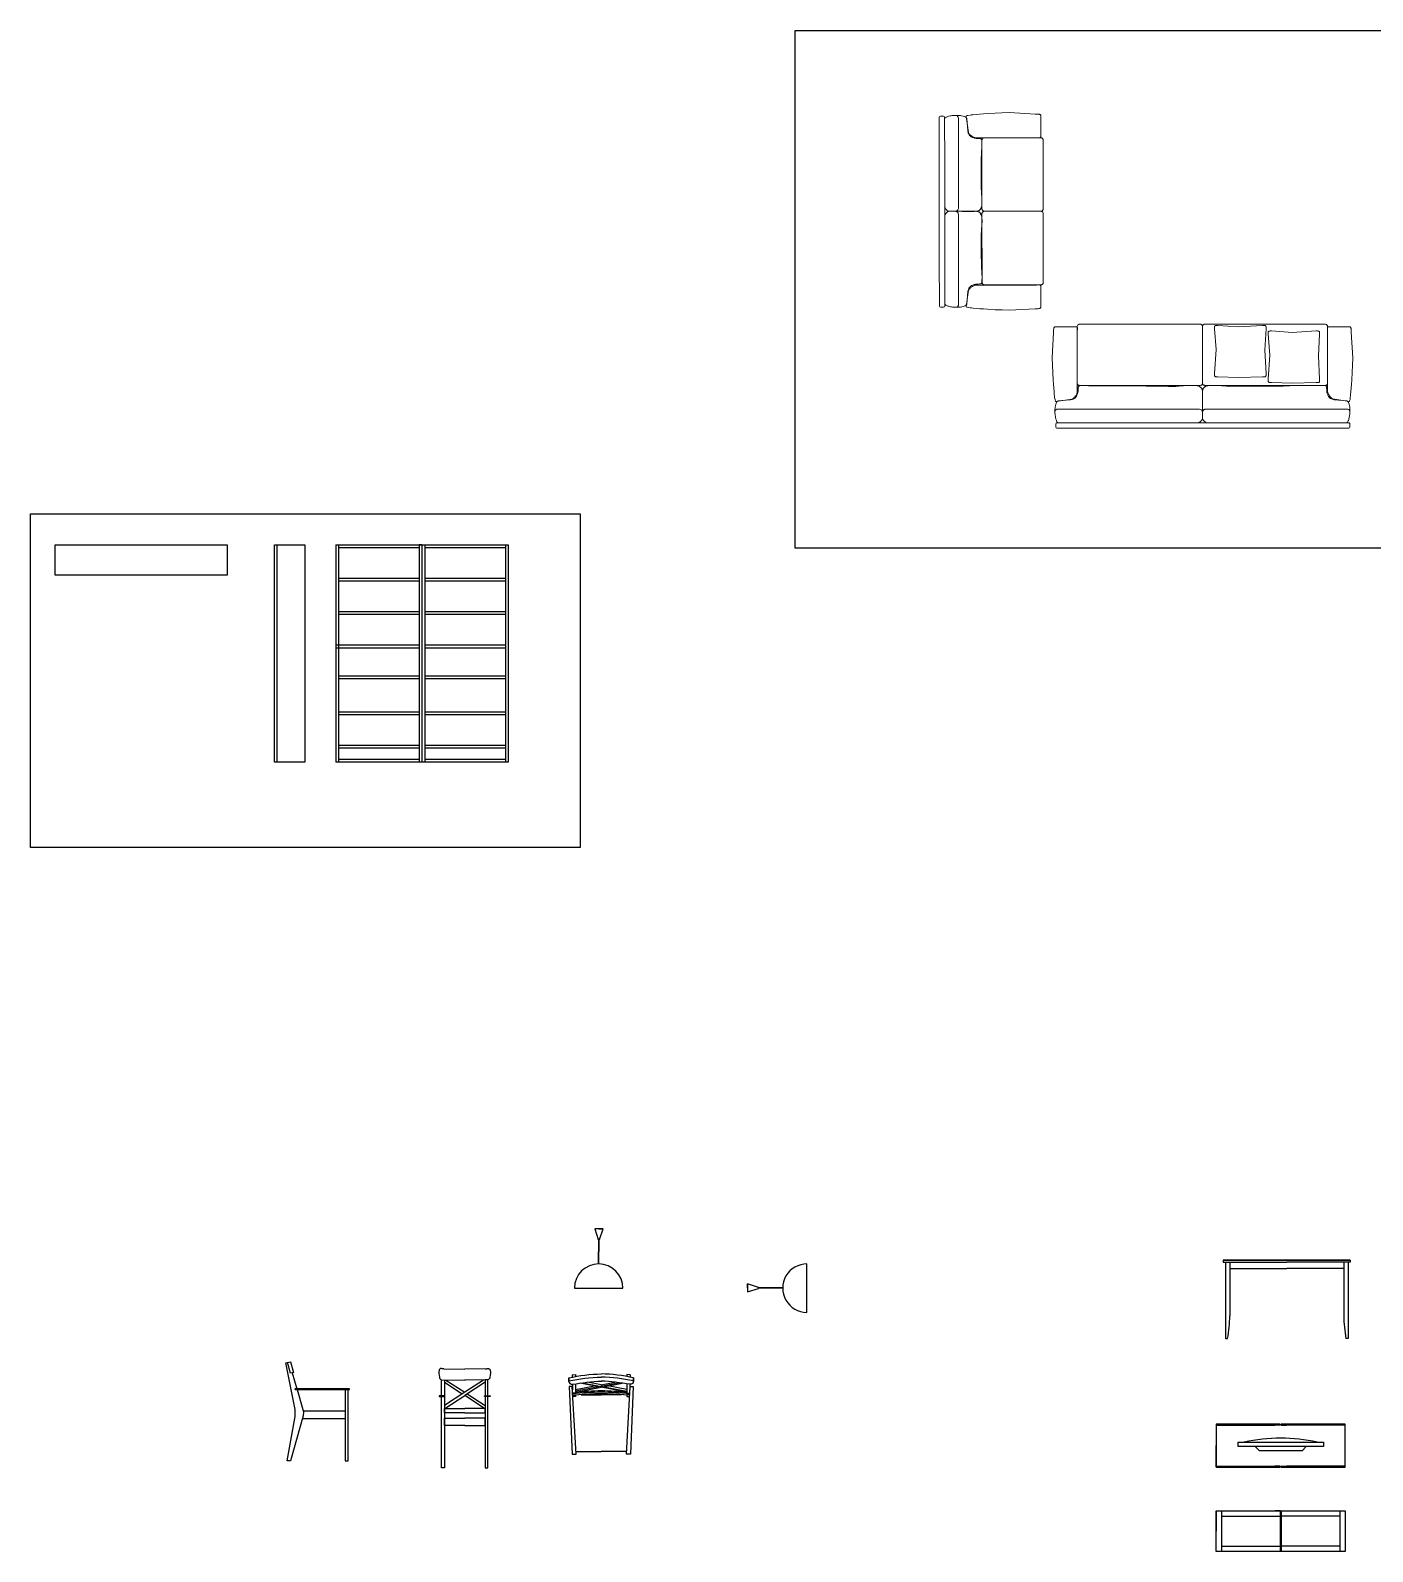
# Model space of a CAD drawing. Header units: millimetres. Extents: x -590 to 14421, y -527 to 4753.
# Drawn here: x 11870 to 13118, y 2084 to 3497 of the extents above; entities that cross this region are included whole.
import ezdxf

# ---------------------------------------------------------------- set-up
doc = ezdxf.new("R2010")
doc.units = ezdxf.units.MM
doc.layers.add('_ARREDI', color=6, linetype='Continuous')
doc.layers.add('Arredo', color=7, linetype='Continuous')

# ---------------------------------------------------------------- blocks, each defined once
blk = doc.blocks.new('ag4k')
at = {"color": 0, "lineweight": 0}
for p, q in [((-200, 183), (-199, 190)), ((-200, 175), (-200, 183)), ((-187, 13), (-200, 175)), ((-199, 190), (-198, 194)), ((-198, 194), (-197, 196)), ((-197, 196), (-196, 197)), ((-196, 197), (-194, 198)), ((-194, 198), (-192, 199)), ((-192, 199), (-188, 200)), ((-188, 200), (-182, 201)), ((-182, 201), (-173, 201)), ((-173, 201), (-13, 190)), ((-13, 190), (174, 201)), ((174, 201), (183, 201)), ((183, 201), (189, 200)), ((189, 200), (194, 199)), ((200, 175), (190, 8)), ((194, 199), (196, 198)), ((196, 198), (197, 197)), ((197, 197), (198, 196)), ((198, 196), (199, 194)), ((199, 194), (200, 190)), ((200, 190), (200, 183)), ((200, 183), (200, 175)), ((-200, -172), (-187, 13)), ((190, 8), (200, -172)), ((-200, -181), (-200, -172)), ((-199, -187), (-200, -181)), ((-198, -191), (-199, -187)), ((-197, -193), (-198, -191)), ((-196, -195), (-197, -193)), ((-194, -196), (-196, -195)), ((-192, -197), (-194, -196)), ((-188, -198), (-192, -197)), ((-182, -198), (-188, -198)), ((-173, -198), (-182, -198)), ((-11, -203), (-173, -198)), ((174, -198), (-11, -203)), ((183, -198), (174, -198)), ((189, -198), (183, -198)), ((194, -197), (189, -198)), ((196, -196), (194, -197)), ((197, -195), (196, -196)), ((198, -193), (197, -195)), ((199, -191), (198, -193)), ((200, -187), (199, -191)), ((200, -172), (200, -181)), ((200, -181), (200, -187))]:
    blk.add_line(p, q, dxfattribs=at)
blk = doc.blocks.new('DIVANO A 3 POSTI')
at = {"color": 0, "lineweight": 0}
for p, q in [((1451.133, -35310.399), (1451.13, -35310.401)), ((1451.136, -35310.397), (1451.133, -35310.399)), ((1451.139, -35310.397), (1451.136, -35310.397)), ((1451.143, -35310.396), (1451.139, -35310.397)), ((1451.151, -35310.395), (1451.143, -35310.396)), ((1451.16, -35310.395), (1451.151, -35310.395)), ((1451.177, -35310.395), (1451.16, -35310.395)), ((1451.414, -35310.38), (1451.177, -35310.395)), ((1451.485, -35310.382), (1451.414, -35310.38)), ((1451.549, -35310.385), (1451.485, -35310.382)), ((1451.621, -35310.39), (1451.549, -35310.385)), ((1451.658, -35310.392), (1451.621, -35310.39)), ((1451.693, -35310.394), (1451.658, -35310.392)), ((1451.726, -35310.397), (1451.693, -35310.394)), ((1451.755, -35310.4), (1451.726, -35310.397)), ((1451.127, -35310.403), (1451.125, -35310.406)), ((1451.125, -35310.406), (1451.125, -35310.41)), ((1451.125, -35310.41), (1451.125, -35310.413)), ((1451.125, -35310.413), (1451.125, -35310.599)), ((1451.13, -35310.401), (1451.127, -35310.403)), ((1451.769, -35310.402), (1451.755, -35310.4)), ((1451.78, -35310.404), (1451.769, -35310.402)), ((1451.801, -35310.406), (1451.78, -35310.404)), ((1451.797, -35310.565), (1451.819, -35310.413)), ((1451.808, -35310.408), (1451.801, -35310.406)), ((1451.804, -35310.553), (1451.81, -35310.472)), ((1451.814, -35310.41), (1451.808, -35310.408)), ((1451.81, -35310.472), (1451.813, -35310.442)), ((1451.813, -35310.437), (1451.815, -35310.433)), ((1451.813, -35310.442), (1451.813, -35310.437)), ((1451.818, -35310.412), (1451.814, -35310.41)), ((1451.815, -35310.433), (1451.816, -35310.431)), ((1451.816, -35310.431), (1451.818, -35310.43)), ((1451.819, -35310.413), (1451.818, -35310.412)), ((1451.818, -35310.412), (1451.818, -35310.412)), ((1451.818, -35310.43), (1451.821, -35310.426)), ((1451.821, -35310.426), (1451.826, -35310.423)), ((1451.826, -35310.423), (1451.831, -35310.42)), ((1451.831, -35310.42), (1451.837, -35310.417)), ((1451.837, -35310.417), (1451.844, -35310.415)), ((1451.844, -35310.415), (1451.86, -35310.412)), ((1451.86, -35310.412), (1451.87, -35310.409)), ((1451.87, -35310.409), (1451.88, -35310.408)), ((1451.88, -35310.408), (1451.889, -35310.407)), ((1451.889, -35310.407), (1451.898, -35310.407)), ((1451.89, -35310.435), (1451.891, -35310.43)), ((1451.89, -35311.325), (1451.89, -35310.435)), ((1451.891, -35310.43), (1451.892, -35310.426)), ((1451.892, -35310.426), (1451.894, -35310.421)), ((1451.894, -35310.421), (1451.896, -35310.416)), ((1451.896, -35310.416), (1451.899, -35310.413)), ((1451.898, -35310.407), (1451.908, -35310.407)), ((1451.899, -35310.413), (1451.903, -35310.41)), ((1451.903, -35310.41), (1451.907, -35310.408)), ((1451.907, -35310.408), (1451.91, -35310.407)), ((1451.908, -35310.407), (1451.918, -35310.407)), ((1451.918, -35310.407), (1451.928, -35310.408)), ((1451.928, -35310.408), (1451.937, -35310.409)), ((1451.937, -35310.409), (1451.947, -35310.41)), ((1451.947, -35310.41), (1451.956, -35310.411)), ((1451.956, -35310.411), (1451.965, -35310.413)), ((1451.965, -35310.413), (1451.982, -35310.416)), ((1451.982, -35310.416), (1451.988, -35310.418)), ((1451.988, -35310.418), (1451.996, -35310.421)), ((1451.996, -35310.421), (1452.001, -35310.424)), ((1452.001, -35310.424), (1452.007, -35310.427)), ((1452.007, -35310.427), (1452.011, -35310.429)), ((1452.011, -35310.429), (1452.014, -35310.433)), ((1452.014, -35310.433), (1452.017, -35310.437)), ((1452.017, -35310.437), (1452.017, -35310.439)), ((1452.017, -35310.439), (1452.018, -35310.441)), ((1452.018, -35311.327), (1452.018, -35310.418)), ((1452.018, -35310.441), (1452.018, -35311.324)), ((1452.029, -35310.407), (1452.058, -35310.407)), ((1452.068, -35310.418), (1452.069, -35311.334)), ((1451.102, -35310.633), (1451.104, -35310.629)), ((1451.102, -35310.637), (1451.102, -35310.633)), ((1451.103, -35311.756), (1451.102, -35310.637)), ((1451.104, -35310.629), (1451.106, -35310.625)), ((1451.106, -35310.625), (1451.108, -35310.622)), ((1451.108, -35310.622), (1451.112, -35310.62)), ((1451.112, -35310.62), (1451.114, -35310.618)), ((1451.114, -35310.618), (1451.118, -35310.616)), ((1451.118, -35310.616), (1451.123, -35310.616)), ((1451.123, -35310.616), (1451.65, -35310.615)), ((1451.125, -35310.599), (1451.125, -35310.604)), ((1451.125, -35310.604), (1451.126, -35310.607)), ((1451.126, -35310.607), (1451.127, -35310.609)), ((1451.127, -35310.609), (1451.128, -35310.611)), ((1451.128, -35310.611), (1451.13, -35310.613)), ((1451.13, -35310.613), (1451.133, -35310.614)), ((1451.133, -35310.614), (1451.135, -35310.615)), ((1451.135, -35310.615), (1451.139, -35310.616)), ((1451.139, -35310.616), (1451.144, -35310.616)), ((1451.144, -35310.616), (1451.152, -35310.615)), ((1451.152, -35310.615), (1451.159, -35310.615)), ((1451.159, -35310.615), (1451.166, -35310.614)), ((1451.166, -35310.614), (1451.728, -35310.614)), ((1451.65, -35310.615), (1451.654, -35310.615)), ((1451.654, -35310.615), (1451.659, -35310.617)), ((1451.659, -35310.617), (1451.662, -35310.619)), ((1451.662, -35310.619), (1451.664, -35310.622)), ((1451.664, -35310.622), (1451.667, -35310.625)), ((1451.667, -35310.625), (1451.669, -35310.628)), ((1451.669, -35310.628), (1451.67, -35310.632)), ((1451.67, -35310.632), (1451.671, -35310.637)), ((1451.671, -35310.637), (1451.671, -35311.756)), ((1451.671, -35310.637), (1451.671, -35310.637)), ((1451.671, -35310.676), (1451.672, -35310.661)), ((1451.671, -35310.684), (1451.671, -35310.676)), ((1451.672, -35310.646), (1451.673, -35310.64)), ((1451.672, -35310.661), (1451.672, -35310.646)), ((1451.673, -35310.64), (1451.674, -35310.635)), ((1451.674, -35310.635), (1451.675, -35310.633)), ((1451.675, -35310.633), (1451.676, -35310.631)), ((1451.676, -35310.631), (1451.677, -35310.629)), ((1451.677, -35310.629), (1451.678, -35310.628)), ((1451.678, -35310.628), (1451.68, -35310.627)), ((1451.68, -35310.627), (1451.682, -35310.626)), ((1451.682, -35310.626), (1451.686, -35310.625)), ((1451.686, -35310.625), (1451.69, -35310.624)), ((1451.69, -35310.624), (1451.696, -35310.624)), ((1451.696, -35310.624), (1451.707, -35310.623)), ((1451.707, -35310.623), (1451.719, -35310.623)), ((1451.719, -35310.623), (1451.726, -35310.623)), ((1451.726, -35310.623), (1451.732, -35310.622)), ((1451.728, -35310.614), (1451.732, -35310.614)), ((1451.732, -35310.614), (1451.737, -35310.613)), ((1451.732, -35310.622), (1451.74, -35310.62)), ((1451.737, -35310.613), (1451.741, -35310.612)), ((1451.74, -35310.62), (1451.746, -35310.618)), ((1451.741, -35310.612), (1451.746, -35310.61)), ((1451.746, -35310.61), (1451.751, -35310.607)), ((1451.746, -35310.618), (1451.759, -35310.613)), ((1451.751, -35310.607), (1451.756, -35310.604)), ((1451.756, -35310.604), (1451.762, -35310.601)), ((1451.759, -35310.613), (1451.769, -35310.608)), ((1451.762, -35310.601), (1451.767, -35310.598)), ((1451.767, -35310.598), (1451.777, -35310.59)), ((1451.769, -35310.608), (1451.774, -35310.605)), ((1451.774, -35310.605), (1451.778, -35310.602)), ((1451.777, -35310.59), (1451.781, -35310.587)), ((1451.778, -35310.602), (1451.785, -35310.596)), ((1451.781, -35310.587), (1451.785, -35310.582)), ((1451.785, -35310.582), (1451.789, -35310.578)), ((1451.785, -35310.596), (1451.788, -35310.592)), ((1451.788, -35310.592), (1451.791, -35310.587)), ((1451.789, -35310.578), (1451.793, -35310.574)), ((1451.791, -35310.587), (1451.793, -35310.584)), ((1451.793, -35310.574), (1451.795, -35310.569)), ((1451.793, -35310.584), (1451.795, -35310.578)), ((1451.795, -35310.569), (1451.797, -35310.565)), ((1451.795, -35310.578), (1451.798, -35310.573)), ((1451.797, -35310.565), (1451.797, -35310.565)), ((1451.798, -35310.573), (1451.8, -35310.567)), ((1451.8, -35310.567), (1451.804, -35310.553)), ((1451.671, -35310.692), (1451.671, -35310.684)), ((1451.671, -35310.949), (1451.671, -35310.692)), ((1451.672, -35310.956), (1451.671, -35310.949)), ((1451.674, -35310.969), (1451.672, -35310.956)), ((1451.675, -35310.985), (1451.674, -35310.969)), ((1451.677, -35311.027), (1451.675, -35310.985)), ((1451.678, -35311.279), (1451.677, -35311.027)), ((1451.678, -35311.304), (1451.678, -35311.279)), ((1451.678, -35311.359), (1451.678, -35311.304)), ((1451.679, -35311.462), (1451.678, -35311.359)), ((1451.89, -35311.739), (1451.89, -35311.325)), ((1452.018, -35311.324), (1452.019, -35311.731)), ((1452.019, -35311.769), (1452.018, -35311.327)), ((1452.069, -35311.334), (1452.069, -35311.773)), ((1451.68, -35311.53), (1451.679, -35311.462)), ((1451.679, -35311.558), (1451.68, -35311.53)), ((1451.671, -35311.678), (1451.672, -35311.658)), ((1451.672, -35311.658), (1451.676, -35311.601)), ((1451.676, -35311.601), (1451.679, -35311.558)), ((1451.103, -35311.761), (1451.103, -35311.756)), ((1451.105, -35311.764), (1451.103, -35311.761)), ((1451.103, -35311.794), (1451.105, -35311.79)), ((1451.103, -35311.799), (1451.103, -35311.794)), ((1451.103, -35312.92), (1451.103, -35311.799)), ((1451.107, -35311.768), (1451.105, -35311.764)), ((1451.105, -35311.79), (1451.107, -35311.787)), ((1451.108, -35311.771), (1451.107, -35311.768)), ((1451.107, -35311.787), (1451.108, -35311.784)), ((1451.112, -35311.774), (1451.108, -35311.771)), ((1451.108, -35311.784), (1451.112, -35311.781)), ((1451.115, -35311.776), (1451.112, -35311.774)), ((1451.112, -35311.781), (1451.115, -35311.779)), ((1451.119, -35311.777), (1451.115, -35311.776)), ((1451.115, -35311.779), (1451.119, -35311.777)), ((1451.123, -35311.777), (1451.119, -35311.777)), ((1451.119, -35311.777), (1451.123, -35311.777)), ((1451.651, -35311.777), (1451.123, -35311.777)), ((1451.123, -35311.777), (1451.651, -35311.777)), ((1451.655, -35311.777), (1451.651, -35311.777)), ((1451.651, -35311.777), (1451.655, -35311.777)), ((1451.659, -35311.775), (1451.655, -35311.777)), ((1451.655, -35311.777), (1451.659, -35311.779)), ((1451.662, -35311.773), (1451.659, -35311.775)), ((1451.659, -35311.779), (1451.662, -35311.781)), ((1451.665, -35311.771), (1451.662, -35311.773)), ((1451.662, -35311.781), (1451.665, -35311.784)), ((1451.668, -35311.768), (1451.665, -35311.771)), ((1451.665, -35311.784), (1451.668, -35311.786)), ((1451.669, -35311.764), (1451.668, -35311.768)), ((1451.668, -35311.786), (1451.669, -35311.79)), ((1451.67, -35311.76), (1451.669, -35311.764)), ((1451.669, -35311.79), (1451.67, -35311.794)), ((1451.671, -35311.756), (1451.67, -35311.76)), ((1451.67, -35311.794), (1451.671, -35311.798)), ((1451.671, -35311.697), (1451.671, -35311.678)), ((1451.672, -35311.707), (1451.671, -35311.697)), ((1451.671, -35311.798), (1451.672, -35312.92)), ((1451.671, -35311.798), (1451.671, -35311.798)), ((1451.673, -35311.718), (1451.672, -35311.707)), ((1451.674, -35311.727), (1451.673, -35311.718)), ((1451.676, -35311.736), (1451.674, -35311.727)), ((1451.679, -35311.745), (1451.676, -35311.736)), ((1451.679, -35311.81), (1451.676, -35311.819)), ((1451.681, -35311.748), (1451.679, -35311.745)), ((1451.681, -35311.806), (1451.679, -35311.81)), ((1451.682, -35311.752), (1451.681, -35311.748)), ((1451.683, -35311.802), (1451.681, -35311.806)), ((1451.687, -35311.759), (1451.682, -35311.752)), ((1451.687, -35311.795), (1451.683, -35311.802)), ((1451.69, -35311.762), (1451.687, -35311.759)), ((1451.69, -35311.792), (1451.687, -35311.795)), ((1451.693, -35311.765), (1451.69, -35311.762)), ((1451.693, -35311.789), (1451.69, -35311.792)), ((1451.695, -35311.768), (1451.693, -35311.765)), ((1451.696, -35311.786), (1451.693, -35311.789)), ((1451.699, -35311.771), (1451.695, -35311.768)), ((1451.699, -35311.784), (1451.696, -35311.786)), ((1451.703, -35311.772), (1451.699, -35311.771)), ((1451.703, -35311.782), (1451.699, -35311.784)), ((1451.707, -35311.774), (1451.703, -35311.772)), ((1451.707, -35311.781), (1451.703, -35311.782)), ((1451.711, -35311.775), (1451.707, -35311.774)), ((1451.711, -35311.779), (1451.707, -35311.781)), ((1451.716, -35311.776), (1451.711, -35311.775)), ((1451.716, -35311.778), (1451.711, -35311.779)), ((1451.721, -35311.777), (1451.716, -35311.776)), ((1451.721, -35311.778), (1451.716, -35311.778)), ((1451.726, -35311.777), (1451.721, -35311.778)), ((1451.726, -35311.777), (1451.721, -35311.777)), ((1451.742, -35311.776), (1451.726, -35311.777)), ((1451.742, -35311.778), (1451.726, -35311.777)), ((1451.726, -35311.777), (1451.726, -35311.777)), ((1451.726, -35311.777), (1451.726, -35311.777)), ((1451.773, -35311.776), (1451.742, -35311.776)), ((1451.773, -35311.778), (1451.742, -35311.778)), ((1451.857, -35311.776), (1451.773, -35311.776)), ((1451.857, -35311.778), (1451.773, -35311.778)), ((1451.968, -35311.777), (1451.857, -35311.776)), ((1451.968, -35311.777), (1451.857, -35311.778)), ((1451.89, -35311.744), (1451.89, -35311.739)), ((1451.891, -35311.75), (1451.89, -35311.744)), ((1451.891, -35311.804), (1451.89, -35311.815)), ((1451.893, -35311.756), (1451.891, -35311.75)), ((1451.895, -35311.792), (1451.891, -35311.804)), ((1451.894, -35311.759), (1451.893, -35311.756)), ((1451.895, -35311.762), (1451.894, -35311.759)), ((1451.897, -35311.766), (1451.895, -35311.762)), ((1451.899, -35311.786), (1451.895, -35311.792)), ((1451.899, -35311.769), (1451.897, -35311.766)), ((1451.902, -35311.77), (1451.899, -35311.769)), ((1451.904, -35311.782), (1451.899, -35311.786)), ((1451.904, -35311.772), (1451.902, -35311.77)), ((1451.908, -35311.774), (1451.904, -35311.772)), ((1451.912, -35311.778), (1451.904, -35311.782)), ((1451.91, -35311.775), (1451.908, -35311.774)), ((1451.912, -35311.776), (1451.91, -35311.775)), ((1451.916, -35311.777), (1451.912, -35311.776)), ((1451.922, -35311.777), (1451.912, -35311.778)), ((1451.922, -35311.777), (1451.916, -35311.777)), ((1451.974, -35311.777), (1451.968, -35311.777)), ((1451.974, -35311.777), (1451.968, -35311.777)), ((1451.979, -35311.778), (1451.974, -35311.777)), ((1451.979, -35311.777), (1451.974, -35311.777)), ((1451.983, -35311.776), (1451.979, -35311.777)), ((1451.983, -35311.779), (1451.979, -35311.778)), ((1451.988, -35311.774), (1451.983, -35311.776)), ((1451.988, -35311.781), (1451.983, -35311.779)), ((1451.992, -35311.771), (1451.988, -35311.774)), ((1451.992, -35311.782), (1451.988, -35311.781)), ((1451.996, -35311.768), (1451.992, -35311.771)), ((1451.996, -35311.785), (1451.992, -35311.782)), ((1452, -35311.765), (1451.996, -35311.768)), ((1452, -35311.789), (1451.996, -35311.785)), ((1452.003, -35311.762), (1452, -35311.765)), ((1452.003, -35311.793), (1452, -35311.789)), ((1452.007, -35311.758), (1452.003, -35311.762)), ((1452.007, -35311.796), (1452.003, -35311.793)), ((1452.009, -35311.754), (1452.007, -35311.758)), ((1452.009, -35311.8), (1452.007, -35311.796)), ((1452.012, -35311.75), (1452.009, -35311.754)), ((1452.012, -35311.804), (1452.009, -35311.8)), ((1452.014, -35311.746), (1452.012, -35311.75)), ((1452.014, -35311.808), (1452.012, -35311.804)), ((1452.016, -35311.742), (1452.014, -35311.746)), ((1452.016, -35311.812), (1452.014, -35311.808)), ((1452.017, -35311.738), (1452.016, -35311.742)), ((1452.017, -35311.816), (1452.016, -35311.812)), ((1452.018, -35311.735), (1452.017, -35311.738)), ((1452.019, -35311.731), (1452.018, -35311.735)), ((1452.019, -35312.212), (1452.019, -35311.769)), ((1452.069, -35311.773), (1452.069, -35312.212)), ((1451.672, -35311.847), (1451.671, -35311.857)), ((1451.671, -35311.857), (1451.671, -35311.877)), ((1451.671, -35311.877), (1451.672, -35311.896)), ((1451.673, -35311.837), (1451.672, -35311.847)), ((1451.672, -35311.896), (1451.676, -35311.953)), ((1451.674, -35311.828), (1451.673, -35311.837)), ((1451.676, -35311.819), (1451.674, -35311.828)), ((1451.676, -35311.953), (1451.679, -35311.996)), ((1451.89, -35311.815), (1451.891, -35312.227)), ((1452.018, -35311.82), (1452.017, -35311.816)), ((1452.019, -35311.822), (1452.018, -35311.82)), ((1452.019, -35312.229), (1452.019, -35311.822)), ((1451.679, -35311.996), (1451.68, -35312.025)), ((1451.68, -35312.092), (1451.679, -35312.196)), ((1451.68, -35312.025), (1451.68, -35312.092)), ((1451.679, -35312.196), (1451.678, -35312.25)), ((1451.891, -35312.227), (1451.891, -35313.121)), ((1452.019, -35313.131), (1452.019, -35312.212)), ((1452.019, -35313.116), (1452.019, -35312.229)), ((1452.069, -35312.212), (1452.069, -35313.131)), ((1451.677, -35312.3), (1451.675, -35312.821)), ((1451.678, -35312.276), (1451.677, -35312.3)), ((1451.678, -35312.25), (1451.678, -35312.276)), ((1451.103, -35312.925), (1451.103, -35312.92)), ((1451.105, -35312.928), (1451.103, -35312.925)), ((1451.107, -35312.932), (1451.105, -35312.928)), ((1451.109, -35312.935), (1451.107, -35312.932)), ((1451.113, -35312.938), (1451.109, -35312.935)), ((1451.115, -35312.94), (1451.113, -35312.938)), ((1451.119, -35312.941), (1451.115, -35312.94)), ((1451.124, -35312.941), (1451.119, -35312.941)), ((1451.651, -35312.941), (1451.124, -35312.941)), ((1451.129, -35312.944), (1451.131, -35312.942)), ((1451.131, -35312.942), (1451.134, -35312.941)), ((1451.134, -35312.941), (1451.136, -35312.94)), ((1451.136, -35312.94), (1451.14, -35312.94)), ((1451.14, -35312.94), (1451.145, -35312.94)), ((1451.145, -35312.94), (1451.153, -35312.94)), ((1451.153, -35312.94), (1451.16, -35312.941)), ((1451.16, -35312.941), (1451.167, -35312.941)), ((1451.167, -35312.941), (1451.729, -35312.941)), ((1451.655, -35312.941), (1451.651, -35312.941)), ((1451.66, -35312.939), (1451.655, -35312.941)), ((1451.663, -35312.937), (1451.66, -35312.939)), ((1451.665, -35312.935), (1451.663, -35312.937)), ((1451.668, -35312.932), (1451.665, -35312.935)), ((1451.67, -35312.928), (1451.668, -35312.932)), ((1451.671, -35312.924), (1451.67, -35312.928)), ((1451.672, -35312.92), (1451.671, -35312.924)), ((1451.673, -35312.85), (1451.672, -35312.857)), ((1451.672, -35312.857), (1451.672, -35312.865)), ((1451.672, -35312.865), (1451.672, -35312.873)), ((1451.672, -35312.873), (1451.672, -35312.881)), ((1451.672, -35312.881), (1451.673, -35312.896)), ((1451.675, -35312.838), (1451.673, -35312.85)), ((1451.673, -35312.896), (1451.673, -35312.91)), ((1451.673, -35312.91), (1451.674, -35312.917)), ((1451.674, -35312.917), (1451.675, -35312.922)), ((1451.675, -35312.821), (1451.675, -35312.838)), ((1451.675, -35312.922), (1451.676, -35312.924)), ((1451.676, -35312.924), (1451.676, -35312.925)), ((1451.676, -35312.925), (1451.678, -35312.927)), ((1451.678, -35312.927), (1451.679, -35312.929)), ((1451.679, -35312.929), (1451.681, -35312.93)), ((1451.681, -35312.93), (1451.683, -35312.931)), ((1451.683, -35312.931), (1451.687, -35312.932)), ((1451.687, -35312.932), (1451.691, -35312.933)), ((1451.691, -35312.933), (1451.697, -35312.934)), ((1451.697, -35312.934), (1451.708, -35312.934)), ((1451.708, -35312.934), (1451.72, -35312.934)), ((1451.72, -35312.934), (1451.727, -35312.934)), ((1451.727, -35312.934), (1451.733, -35312.935)), ((1451.729, -35312.941), (1451.733, -35312.941)), ((1451.733, -35312.935), (1451.741, -35312.936)), ((1451.733, -35312.941), (1451.738, -35312.942)), ((1451.738, -35312.942), (1451.742, -35312.944)), ((1451.741, -35312.936), (1451.747, -35312.939)), ((1451.747, -35312.939), (1451.76, -35312.944)), ((1451.126, -35312.953), (1451.127, -35312.949)), ((1451.126, -35312.956), (1451.126, -35312.953)), ((1451.126, -35313.142), (1451.126, -35312.956)), ((1451.127, -35312.946), (1451.129, -35312.944)), ((1451.127, -35312.949), (1451.127, -35312.946)), ((1451.742, -35312.944), (1451.747, -35312.946)), ((1451.747, -35312.946), (1451.752, -35312.947)), ((1451.752, -35312.947), (1451.757, -35312.95)), ((1451.757, -35312.95), (1451.763, -35312.953)), ((1451.76, -35312.944), (1451.77, -35312.949)), ((1451.763, -35312.953), (1451.767, -35312.957)), ((1451.767, -35312.957), (1451.778, -35312.964)), ((1451.77, -35312.949), (1451.775, -35312.952)), ((1451.775, -35312.952), (1451.779, -35312.955)), ((1451.778, -35312.964), (1451.782, -35312.968)), ((1451.779, -35312.955), (1451.786, -35312.961)), ((1451.782, -35312.968), (1451.786, -35312.973)), ((1451.786, -35312.961), (1451.789, -35312.964)), ((1451.786, -35312.973), (1451.79, -35312.977)), ((1451.789, -35312.964), (1451.792, -35312.969)), ((1451.79, -35312.977), (1451.794, -35312.981)), ((1451.792, -35312.969), (1451.794, -35312.973)), ((1451.794, -35312.973), (1451.796, -35312.978)), ((1451.794, -35312.981), (1451.796, -35312.986)), ((1451.796, -35312.978), (1451.799, -35312.984)), ((1451.796, -35312.986), (1451.798, -35312.99)), ((1451.798, -35312.99), (1451.821, -35313.142)), ((1451.798, -35312.99), (1451.798, -35312.99)), ((1451.799, -35312.984), (1451.801, -35312.989)), ((1451.801, -35312.989), (1451.805, -35313.004)), ((1451.805, -35313.004), (1451.811, -35313.084)), ((1451.811, -35313.084), (1451.814, -35313.116)), ((1451.126, -35313.146), (1451.126, -35313.142)), ((1451.127, -35313.149), (1451.126, -35313.146)), ((1451.129, -35313.152), (1451.127, -35313.149)), ((1451.131, -35313.155), (1451.129, -35313.152)), ((1451.134, -35313.157), (1451.131, -35313.155)), ((1451.137, -35313.158), (1451.134, -35313.157)), ((1451.141, -35313.16), (1451.137, -35313.158)), ((1451.144, -35313.16), (1451.141, -35313.16)), ((1451.153, -35313.161), (1451.144, -35313.16)), ((1451.161, -35313.161), (1451.153, -35313.161)), ((1451.178, -35313.161), (1451.161, -35313.161)), ((1451.416, -35313.175), (1451.178, -35313.161)), ((1451.486, -35313.172), (1451.416, -35313.175)), ((1451.55, -35313.17), (1451.486, -35313.172)), ((1451.623, -35313.166), (1451.55, -35313.17)), ((1451.659, -35313.163), (1451.623, -35313.166)), ((1451.694, -35313.16), (1451.659, -35313.163)), ((1451.727, -35313.157), (1451.694, -35313.16)), ((1451.756, -35313.155), (1451.727, -35313.157)), ((1451.77, -35313.153), (1451.756, -35313.155)), ((1451.782, -35313.152), (1451.77, -35313.153)), ((1451.802, -35313.148), (1451.782, -35313.152)), ((1451.809, -35313.147), (1451.802, -35313.148)), ((1451.815, -35313.145), (1451.809, -35313.147)), ((1451.814, -35313.116), (1451.814, -35313.119)), ((1451.814, -35313.119), (1451.816, -35313.124)), ((1451.819, -35313.143), (1451.815, -35313.145)), ((1451.816, -35313.124), (1451.817, -35313.126)), ((1451.817, -35313.126), (1451.819, -35313.128)), ((1451.819, -35313.128), (1451.822, -35313.13)), ((1451.82, -35313.143), (1451.819, -35313.143)), ((1451.821, -35313.142), (1451.82, -35313.143)), ((1451.822, -35313.13), (1451.827, -35313.134)), ((1451.827, -35313.134), (1451.833, -35313.137)), ((1451.833, -35313.137), (1451.838, -35313.139)), ((1451.838, -35313.139), (1451.846, -35313.142)), ((1451.846, -35313.142), (1451.861, -35313.145)), ((1451.861, -35313.145), (1451.872, -35313.147)), ((1451.872, -35313.147), (1451.881, -35313.148)), ((1451.881, -35313.148), (1451.89, -35313.149)), ((1451.89, -35313.149), (1451.899, -35313.149)), ((1451.891, -35313.121), (1451.893, -35313.13)), ((1451.893, -35313.13), (1451.898, -35313.14)), ((1451.898, -35313.14), (1451.9, -35313.143)), ((1451.899, -35313.149), (1451.91, -35313.149)), ((1451.9, -35313.143), (1451.904, -35313.146)), ((1451.904, -35313.146), (1451.908, -35313.148)), ((1451.908, -35313.148), (1451.911, -35313.149)), ((1451.91, -35313.149), (1451.919, -35313.149)), ((1451.919, -35313.149), (1451.929, -35313.149)), ((1451.929, -35313.149), (1451.938, -35313.148)), ((1451.938, -35313.148), (1451.949, -35313.147)), ((1451.949, -35313.147), (1451.957, -35313.145)), ((1451.957, -35313.145), (1451.966, -35313.144)), ((1451.966, -35313.144), (1451.983, -35313.141)), ((1451.983, -35313.141), (1451.99, -35313.138)), ((1451.99, -35313.138), (1451.997, -35313.136)), ((1451.997, -35313.136), (1452.003, -35313.133)), ((1452.003, -35313.133), (1452.008, -35313.13)), ((1452.008, -35313.13), (1452.012, -35313.127)), ((1452.012, -35313.127), (1452.016, -35313.124)), ((1452.016, -35313.124), (1452.018, -35313.12)), ((1452.018, -35313.118), (1452.019, -35313.116)), ((1452.018, -35313.12), (1452.018, -35313.118)), ((1452.059, -35313.141), (1452.03, -35313.141))]:
    blk.add_line(p, q, dxfattribs=at)
for centre, major_axis, start_param, end_param in [((1452.029, -35310.418), (-0.00742, 0.00742), -0.784724, 0.786073), ((1452.058, -35310.418), (0.00742, 0.00742), 5.498462, 7.069258), ((1452.03, -35313.131), (-0.00742, 0.00742), 0.786073, 2.356869), ((1452.059, -35313.131), (-0.00742, 0.00742), 2.356869, 3.927665)]:
    blk.add_ellipse(centre, major_axis=major_axis, ratio=1, start_param=start_param, end_param=end_param, dxfattribs=at)
blk = doc.blocks.new('ag18_t')
at = {"color": 0, "lineweight": 0}
for p, q in [((-849, 611), (-849, 639)), ((-839, 649), (-422, 649)), ((-428, 601), (-839, 601)), ((-7, 601), (-428, 601)), ((-422, 649), (-4, 649)), ((414, 601), (-7, 601)), ((-4, 649), (415, 649)), ((832, 601), (414, 601)), ((415, 649), (832, 649)), ((842, 639), (842, 611)), ((-848, 495), (-849, 499)), ((-847, 492), (-848, 495)), ((-844, 488), (-847, 492)), ((-840, 486), (-844, 488)), ((-836, 483), (-840, 486)), ((-832, 481), (-836, 483)), ((-827, 480), (-832, 481)), ((-823, 479), (-827, 480)), ((-430, 479), (-823, 479)), ((-36, 479), (-430, 479)), ((-31, 479), (-36, 479)), ((-26, 480), (-31, 479)), ((-19, 482), (-26, 480)), ((-17, 483), (-19, 482)), ((-14, 484), (-17, 483)), ((-11, 486), (-14, 484)), ((-8, 487), (-11, 486)), ((-6, 490), (-8, 487)), ((-4, 493), (-6, 490)), ((-3, 496), (-4, 493)), ((-2, 498), (-3, 496)), ((-1, 500), (-2, 498)), ((0, 504), (-1, 500)), ((0, 509), (1, 500)), ((0, 509), (0, 504)), ((1, 500), (4, 493)), ((4, 493), (9, 487)), ((9, 487), (14, 484)), ((14, 484), (26, 480)), ((26, 480), (36, 479)), ((36, 479), (429, 479)), ((429, 479), (823, 479)), ((823, 479), (832, 481)), ((832, 481), (840, 486)), ((840, 486), (844, 488)), ((844, 488), (847, 492)), ((847, 492), (848, 495)), ((848, 495), (849, 499))]:
    blk.add_line(p, q, dxfattribs=at)
for points in [[(0, 323), (0, 318), (-1, 313), (-2, 309), (-3, 304), (-4, 301), (-6, 297), (-9, 294), (-12, 291), (-14, 288), (-17, 286), (-24, 281), (-27, 280), (-31, 278), (-39, 275), (-48, 273), (-57, 272), (-66, 272), (-76, 271), (-95, 271), (-113, 272), (-167, 275), (-209, 278), (-235, 279), (-300, 279), (-398, 278), (-450, 277), (-474, 277), (-497, 276), (-537, 274), (-552, 273), (-564, 272), (-572, 271), (-579, 271), (-586, 271), (-594, 271), (-608, 272), (-622, 272), (-628, 272), (-633, 273), (-634, 274), (-636, 275), (-638, 277), (-639, 278), (-641, 280), (-641, 281), (-642, 285), (-643, 289), (-643, 295), (-644, 305), (-644, 317), (-644, 323), (-645, 329), (-647, 336), (-649, 342), (-654, 355), (-658, 365), (-661, 369), (-664, 372), (-670, 380), (-673, 382), (-678, 385), (-681, 388), (-687, 389), (-692, 392), (-697, 394), (-710, 397), (-787, 403), (-817, 406), (-821, 406), (-825, 408), (-826, 409), (-828, 411), (-832, 414), (-834, 418), (-837, 424), (-840, 429), (-842, 436), (-845, 451), (-848, 461), (-848, 470), (-849, 479), (-849, 487), (-849, 497), (-849, 506), (-848, 516), (-848, 525), (-847, 534), (-846, 542), (-844, 551), (-840, 567), (-839, 573), (-836, 580), (-833, 586), (-831, 591), (-828, 594), (-825, 598), (-821, 601), (-819, 601), (-817, 601), (-431, 601), (-43, 601), (-40, 601), (-37, 600), (-33, 599), (-29, 597), (-26, 595), (-22, 593), (-18, 590), (-14, 586), (-12, 584), (-8, 580), (-5, 576), (-3, 572), (-1, 568), (0, 563), (0, 559), (0, 554), (-1, 448), (-1, 367), (-1, 338), (0, 323), (0, 323)], [(0, 323), (1, 318), (1, 313), (2, 309), (4, 304), (4, 301), (7, 297), (9, 294), (12, 291), (14, 288), (17, 286), (24, 281), (27, 280), (31, 278), (40, 275), (49, 273), (58, 272), (66, 272), (76, 271), (96, 271), (113, 272), (167, 275), (209, 278), (236, 279), (300, 279), (399, 278), (450, 277), (475, 277), (498, 276), (537, 274), (553, 273), (564, 272), (572, 271), (579, 271), (587, 271), (594, 271), (608, 272), (622, 272), (628, 272), (633, 273), (635, 274), (636, 275), (638, 277), (640, 278), (641, 280), (641, 281), (642, 285), (643, 289), (644, 295), (644, 305), (644, 317), (645, 323), (646, 329), (647, 336), (649, 342), (654, 355), (659, 365), (662, 369), (664, 372), (671, 380), (673, 382), (678, 385), (682, 388), (687, 389), (692, 392), (697, 394), (711, 397), (787, 403), (817, 406), (821, 406), (825, 408), (827, 409), (829, 411), (832, 414), (835, 418), (838, 424), (840, 429), (842, 436), (846, 451), (848, 461), (848, 470), (849, 479), (849, 487), (849, 497), (849, 506), (849, 516), (848, 525), (848, 534), (846, 542), (845, 551), (841, 567), (839, 573), (837, 580), (834, 586), (832, 591), (828, 594), (825, 598), (822, 601), (820, 601), (818, 601), (431, 601), (43, 601), (41, 601), (37, 600), (34, 599), (30, 597), (26, 595), (22, 593), (19, 590), (15, 586), (12, 584), (8, 580), (5, 576), (4, 572), (2, 568), (1, 563), (0, 559), (0, 554), (1, 448), (1, 367), (1, 338), (0, 323), (0, 323)], [(-699, 391), (-844, 412), (-845, 411), (-845, 411), (-847, 407), (-848, 402), (-850, 395), (-853, 375), (-855, 365), (-856, 351), (-859, 323), (-862, 292), (-864, 258), (-866, 224), (-871, 155), (-873, 94), (-876, 27), (-862, -200), (-862, -216), (-862, -224), (-861, -232), (-860, -235), (-859, -239), (-857, -242), (-856, -244), (-854, -247), (-851, -249), (-848, -249), (-844, -249), (-667, -249), (-663, -249), (-660, -249), (-657, -248), (-656, -246), (-654, -244), (-653, -242), (-652, -240), (-651, -236), (-651, -231), (-652, -224), (-652, -217), (-653, -210), (-653, 326), (-653, 329), (-654, 334), (-655, 338), (-656, 342), (-659, 347), (-662, 352), (-664, 357), (-668, 362), (-675, 372), (-679, 376), (-683, 380), (-687, 383), (-691, 387), (-695, 389), (-699, 391), (-699, 391)], [(698, 391), (842, 412), (843, 411), (844, 411), (846, 407), (848, 402), (848, 395), (852, 375), (853, 365), (855, 351), (857, 323), (860, 292), (863, 258), (865, 224), (869, 155), (871, 94), (874, 27), (860, -200), (860, -216), (860, -224), (859, -232), (859, -235), (857, -239), (856, -242), (855, -244), (852, -247), (849, -249), (846, -249), (842, -249), (665, -249), (662, -249), (658, -249), (656, -248), (654, -246), (652, -244), (651, -242), (650, -240), (650, -236), (649, -231), (650, -224), (651, -217), (651, -210), (651, 326), (651, 329), (652, 334), (654, 338), (656, 342), (657, 347), (660, 352), (663, 357), (666, 362), (673, 372), (677, 376), (681, 380), (686, 383), (689, 387), (694, 389), (698, 391), (698, 391)], [(-631, 271), (-20, 271), (-16, 270), (-12, 269), (-9, 267), (-6, 265), (-4, 262), (-2, 259), (0, 255), (0, 251), (0, -251), (0, -256), (-2, -259), (-4, -262), (-6, -265), (-9, -267), (-12, -269), (-16, -271), (-20, -271), (-631, -271), (-635, -271), (-639, -269), (-642, -267), (-645, -265), (-648, -262), (-649, -259), (-651, -256), (-651, -251), (-651, 251), (-651, 255), (-649, 259), (-648, 262), (-645, 265), (-642, 267), (-639, 269), (-635, 270), (-631, 271), (-631, 271)], [(20, 271), (631, 271), (635, 270), (639, 269), (642, 267), (645, 265), (648, 262), (649, 259), (651, 255), (651, 251), (651, -251), (651, -256), (649, -259), (648, -262), (645, -265), (642, -267), (639, -269), (635, -271), (631, -271), (20, -271), (16, -271), (12, -269), (9, -267), (6, -265), (4, -262), (2, -259), (0, -256), (0, -251), (0, 251), (0, 255), (2, 259), (4, 262), (6, 265), (9, 267), (12, 269), (16, 270), (20, 271), (20, 271)]]:
    blk.add_lwpolyline(points, dxfattribs=at)
for centre, start, end in [((-839, 639), 90, 180), ((-839, 611), 180, 270), ((832, 639), 0, 90), ((832, 611), 270, 360)]:
    blk.add_arc(centre, 10, start, end, dxfattribs=at)
blk = doc.blocks.new('as')
at = {"color": 7}
for p, q in [((7025.8, -66.3), (7025.8, -68.9)), ((7028.4, -64.1), (7030.9, -63.9)), ((7028.4, -64.1), (7028.4, -65.8)), ((7030.9, -63.9), (7030.9, -65.3)), ((7071.4, -64.1), (7068.9, -63.9)), ((7068.9, -63.9), (7068.9, -65.3)), ((7071.4, -64.1), (7071.4, -65.8)), ((7074, -66.3), (7074, -68.9)), ((7028.5, -71.1), (7028.5, -75.3)), ((7030.9, -77.6), (7028.7, -77.6)), ((7028.7, -79), (7030.9, -79)), ((7028.8, -80.2), (7028.7, -79)), ((7030.9, -70.7), (7030.9, -77.6)), ((7030.9, -74.9), (7045, -72.3)), ((7048.2, -72.9), (7030.9, -76.2)), ((7030.9, -76.9), (7049.9, -73.2)), ((7030.9, -79.1), (7030.9, -80.2)), ((7048.2, -72.9), (7034.2, -70.2)), ((7034.9, -78.8), (7049.9, -78.8)), ((7036.1, -69.9), (7049.9, -72.6)), ((7049.9, -71.4), (7039.8, -69.5)), ((7049.9, -71.4), (7060, -69.5)), ((7063.8, -69.9), (7049.9, -72.6)), ((7049.9, -71.4), (7049.9, -72.6)), ((7068.9, -76.9), (7049.9, -73.2)), ((7065, -78.8), (7049.9, -78.8)), ((7051.6, -72.9), (7065.6, -70.2)), ((7051.6, -72.9), (7068.9, -76.2)), ((7068.9, -74.9), (7054.8, -72.3)), ((7068.9, -70.7), (7068.9, -77.6)), ((7068.9, -77.6), (7071.1, -77.6)), ((7071.1, -79), (7068.9, -79)), ((7068.9, -79.1), (7068.9, -80.2)), ((7071, -80.2), (7071.1, -79)), ((7071.3, -71.1), (7071.3, -75.3)), ((7030.9, -80.2), (7028.8, -80.2)), ((7068.9, -80.2), (7071, -80.2)), ((7031.1, -121), (7049.9, -121)), ((7068.7, -121), (7049.9, -121))]:
    blk.add_line(p, q, dxfattribs=at)
for points in [[(7025.8, -68.9), (7025.8, -66.3, -0.053527), (7049.9, -63.4, -0.082687)], [(7025.8, -68.6, -0.047661), (7049.9, -65.7)], [(7074, -68.9), (7074, -66.3, 0.053527), (7049.9, -63.4, 0.082687)], [(7074, -68.6, 0.047661), (7049.9, -65.7)], [(7025.8, -68.9, 0.44803), (7028.5, -71.1, -0.031749), (7050.1, -68.7, 0.035025)], [(7074, -68.9, -0.44803), (7071.3, -71.1, 0.031749), (7049.8, -68.7, -0.035025)]]:
    blk.add_lwpolyline(points, format="xyb", dxfattribs=at)
for points in [[(7031.2, -123.1), (7028.4, -72.6), (7026.1, -72.6), (7028.2, -123.1), (7031.2, -123.1)], [(7068.6, -123.1), (7071.4, -72.6), (7073.7, -72.6), (7071.6, -123.1), (7068.6, -123.1)]]:
    blk.add_lwpolyline(points, dxfattribs=at)
for centre, start, end in [((7065.1, -534.4), 91.9017, 94.5613), ((7065.1, -533.5), 91.9017, 94.2785), ((7065.1, -535.6), 91.9017, 94.2785), ((7034.7, -533.5), 85.7215, 88.0983), ((7034.7, -534.4), 85.4387, 88.0983), ((7034.7, -535.6), 85.7215, 88.0983)]:
    blk.add_arc(centre, 457.8, start, end, dxfattribs=at)
blk = doc.blocks.new('A$C230D0CFD')
at = {"color": 7}
for p, q in [((-95.8, 96.5), (-91.4, 81.7)), ((-91.2, 81), (-85.7, 62.3)), ((-85.7, 62.3), (-85.3, 60.2)), ((-85.3, 60.2), (-85.5, 56.5)), ((-85.5, 56.5), (-97.2, 14.7))]:
    blk.add_line(p, q, dxfattribs=at)
for points in [[(-97.2, 14.7), (-100.4, 14.7), (-93.1, 55.8), (-92.9, 57.1), (-92.9, 58.4), (-92.9, 59.7), (-93, 60.9), (-93.1, 62.3), (-101.7, 105.8), (-97.6, 106.8), (-97.3, 106.8), (-94.4, 96.9), (-97.3, 96.2), (-100, 106.2)], [(-46.6, 60.8), (-85.4, 60.8)], [(-86.2, 53.9), (-46.6, 53.9)]]:
    blk.add_lwpolyline(points, dxfattribs=at)
for points in [[(-42.5, 81.7), (-93.4, 81.7), (-92.8, 81), (-42.5, 81)], [(-43.6, 81), (-46.6, 81), (-46.6, 14.7), (-43.6, 14.7)]]:
    blk.add_lwpolyline(points, close=True, dxfattribs=at)
blk = doc.blocks.new('aq')
at = {"color": 7}
for p, q in [((7030.6, -181.5), (7050, -182)), ((7069.3, -181.5), (7049.9, -182)), ((7031, -193.9), (7047.7, -204.8)), ((7032.5, -192), (7049.9, -203.3)), ((7067.3, -192), (7049.9, -203.3)), ((7068.8, -193.9), (7049.9, -206.4)), ((7049.9, -203.3), (7031, -215.7)), ((7031.5, -218.5), (7049.9, -206.4)), ((7068.3, -218.5), (7049.9, -206.4)), ((7052.2, -204.9), (7068.8, -215.7))]:
    blk.add_line(p, q, dxfattribs=at)
for points in [[(7030.6, -181.5), (7029.8, -181.5), (7029.2, -181.5), (7028.7, -181.4), (7028.3, -181.4), (7028, -181.4), (7027.8, -181.4), (7027.6, -181.4), (7027.4, -181.4), (7027.3, -181.5), (7027.2, -181.5), (7027.1, -181.5), (7027, -181.6), (7027, -181.6), (7026.9, -181.7), (7026.8, -181.8), (7026.7, -181.9), (7026.6, -182.1), (7026.4, -182.3), (7026.3, -182.6), (7026.2, -183), (7026.1, -183.4), (7026, -184), (7026, -184.7), (7026, -185.6)], [(7069.3, -181.5), (7070, -181.5), (7070.6, -181.5), (7071.1, -181.4), (7071.5, -181.4), (7071.8, -181.4), (7072, -181.4), (7072.2, -181.4), (7072.4, -181.4), (7072.5, -181.5), (7072.6, -181.5), (7072.7, -181.5), (7072.8, -181.6), (7072.8, -181.6), (7072.9, -181.7), (7073, -181.8), (7073.1, -181.9), (7073.2, -182.1), (7073.4, -182.3), (7073.5, -182.6), (7073.6, -183), (7073.7, -183.4), (7073.8, -184), (7073.8, -184.7), (7073.8, -185.6)], [(7028.5, -206.6), (7028.5, -191.9)], [(7031, -192), (7031, -206.6)], [(7071.3, -206.6), (7071.3, -191.9), (7068.8, -191.9), (7068.8, -206.6)], [(7031, -207.2), (7031, -273.5), (7028.5, -273.5), (7028.5, -207.2)], [(7068.8, -207.2), (7068.8, -273.5), (7071.3, -273.5), (7071.3, -207.2)], [(7049.9, -222.5), (7031, -222.5), (7031, -218.5), (7049.9, -218.5)], [(7049.9, -222.5), (7068.8, -222.5), (7068.8, -218.5), (7049.9, -218.5)], [(7049.9, -234.2), (7031, -234.2), (7031, -227.4), (7049.9, -227.4)], [(7049.9, -234.2), (7068.8, -234.2), (7068.8, -227.4), (7049.9, -227.4)]]:
    blk.add_lwpolyline(points, dxfattribs=at)
for points in [[(7026, -185.6), (7026.4, -189.4, 0.145144), (7027.1, -190.9, 0.122545), (7028.5, -191.9), (7050.2, -192.3)], [(7073.8, -185.6), (7073.4, -189.4, -0.145144), (7072.8, -190.9, -0.122545), (7071.3, -191.9), (7049.6, -192.3)]]:
    blk.add_lwpolyline(points, format="xyb", dxfattribs=at)
for points in [[(7031.4, -206.6), (7026.2, -206.6), (7026.2, -207.2), (7031.4, -207.2)], [(7068.4, -206.6), (7073.6, -206.6), (7073.6, -207.2), (7068.4, -207.2)]]:
    blk.add_lwpolyline(points, close=True, dxfattribs=at)

msp = doc.modelspace()

# ---------------------------------------------------------------- linework, layer by layer
at = {"color": 4}
for p, q in [((11893.354, 3018.805), (12053.354, 3018.805)), ((11893.354, 2990.805), (11893.354, 3018.805)), ((12053.354, 3018.805), (12053.354, 2990.805)), ((12097.354, 2816.805), (12097.354, 3018.805)), ((12097.354, 3018.805), (12125.354, 3018.805)), ((12125.354, 3018.805), (12125.354, 2816.805)), ((12154.354, 3018.805), (12314.354, 3018.805)), ((12154.354, 3018.805), (12234.354, 3018.805)), ((12154.354, 3018.805), (12154.354, 2816.805)), ((12154.354, 3018.805), (12154.354, 2987.805)), ((12156.854, 3018.805), (12156.854, 2816.805)), ((12156.854, 3018.805), (12156.854, 2987.805)), ((12156.854, 3016.305), (12231.854, 3016.305)), ((12156.854, 3016.305), (12231.854, 3016.305)), ((12234.354, 3018.805), (12231.854, 3018.805)), ((12231.854, 3018.805), (12231.854, 2816.805)), ((12234.354, 3018.805), (12236.854, 3018.805)), ((12234.354, 3018.805), (12234.354, 2816.805)), ((12236.854, 3018.805), (12236.854, 2816.805)), ((12236.854, 3016.305), (12311.854, 3016.305)), ((12311.854, 3018.805), (12311.854, 2816.805)), ((12314.354, 3018.805), (12314.354, 2816.805)), ((12053.354, 2990.805), (11893.354, 2990.805)), ((12154.354, 2987.805), (12154.354, 2956.805)), ((12156.854, 2987.805), (12231.854, 2987.805)), ((12156.854, 2987.805), (12156.854, 2956.805)), ((12156.854, 2985.305), (12231.854, 2985.305)), ((12236.854, 2987.805), (12311.854, 2987.805)), ((12236.854, 2985.305), (12311.854, 2985.305)), ((12154.354, 2956.805), (12154.354, 2925.805)), ((12156.854, 2956.805), (12231.854, 2956.805)), ((12156.854, 2956.805), (12156.854, 2925.805)), ((12156.854, 2954.305), (12231.854, 2954.305)), ((12236.854, 2956.805), (12311.854, 2956.805)), ((12236.854, 2954.305), (12311.854, 2954.305)), ((12154.354, 2925.805), (12231.854, 2925.805)), ((12154.354, 2925.805), (12154.354, 2894.805)), ((12156.854, 2925.805), (12156.854, 2894.805)), ((12236.854, 2925.805), (12311.854, 2925.805)), ((12154.354, 2923.305), (12231.854, 2923.305)), ((12236.854, 2923.305), (12311.854, 2923.305)), ((12156.854, 2897.305), (12231.854, 2897.305)), ((12236.854, 2897.305), (12311.854, 2897.305)), ((12154.354, 2894.805), (12154.354, 2863.805)), ((12156.854, 2894.805), (12231.854, 2894.805)), ((12156.854, 2894.805), (12156.854, 2863.805)), ((12236.854, 2894.805), (12311.854, 2894.805)), ((12154.354, 2863.805), (12154.354, 2832.805)), ((12156.854, 2863.805), (12231.854, 2863.805)), ((12156.854, 2863.805), (12156.854, 2832.805)), ((12156.854, 2861.305), (12231.854, 2861.305)), ((12236.854, 2863.805), (12311.854, 2863.805)), ((12236.854, 2861.305), (12311.854, 2861.305)), ((12156.854, 2832.805), (12231.854, 2832.805)), ((12156.854, 2830.305), (12231.854, 2830.305)), ((12236.854, 2832.805), (12311.854, 2832.805)), ((12236.854, 2830.305), (12311.854, 2830.305)), ((12125.354, 2816.805), (12097.354, 2816.805)), ((12314.354, 2816.805), (12154.354, 2816.805)), ((12231.854, 2819.305), (12156.854, 2819.305)), ((12311.854, 2819.305), (12236.854, 2819.305))]:
    msp.add_line(p, q, dxfattribs=at)
for p, q in [((12097.354, 3018.805), (12099.354, 3018.805)), ((12099.354, 3018.805), (12099.354, 2816.805)), ((12402.692, 2383.315), (12395.138, 2383.343)), ((12395.138, 2383.343), (12398.249, 2373.336)), ((12398.803, 2383.33), (12402.692, 2383.315)), ((12399.283, 2373.333), (12402.692, 2383.315)), ((12398.766, 2373.334), (12398.249, 2373.336)), ((12398.532, 2350.732), (12398.616, 2373.335)), ((12398.766, 2373.334), (12399.283, 2373.333)), ((12399.283, 2373.333), (12398.766, 2373.334)), ((12398.832, 2350.731), (12398.916, 2373.334)), ((12592.07, 2305.732), (12592.236, 2350.732)), ((13038.233, 2354.396), (12979.233, 2354.396)), ((12979.233, 2354.396), (12981.233, 2354.396)), ((12979.233, 2354.396), (13038.233, 2354.396)), ((12979.233, 2354.396), (12979.233, 2352.396)), ((12979.233, 2352.396), (13038.233, 2352.396)), ((12981.233, 2352.396), (12981.233, 2281.396)), ((12981.233, 2352.396), (12981.233, 2346.396)), ((12981.233, 2352.396), (12983.233, 2352.396)), ((12983.233, 2352.396), (12985.233, 2352.396)), ((12985.233, 2352.396), (12985.233, 2302.396)), ((12985.233, 2346.396), (13038.233, 2346.396)), ((13038.233, 2354.396), (13097.233, 2354.396)), ((13097.233, 2354.396), (13038.233, 2354.396)), ((13097.233, 2352.396), (13038.233, 2352.396)), ((13091.233, 2346.396), (13038.233, 2346.396)), ((13093.233, 2352.396), (13091.233, 2352.396)), ((13091.233, 2352.396), (13091.233, 2302.396)), ((13095.233, 2352.396), (13093.233, 2352.396)), ((13097.233, 2354.396), (13095.233, 2354.396)), ((13095.233, 2352.396), (13095.233, 2281.396)), ((13095.233, 2352.396), (13095.233, 2346.396)), ((13097.233, 2354.396), (13097.233, 2352.396)), ((12537.07, 2332.325), (12537.042, 2324.771)), ((12537.055, 2328.435), (12537.07, 2332.325)), ((12547.053, 2328.916), (12537.07, 2332.325)), ((12376.099, 2328.315), (12421.099, 2328.149)), ((12537.042, 2324.771), (12547.049, 2327.881)), ((12547.051, 2328.399), (12547.049, 2327.881)), ((12569.653, 2328.165), (12547.05, 2328.249)), ((12547.051, 2328.399), (12547.053, 2328.916)), ((12547.053, 2328.916), (12547.051, 2328.399)), ((12569.654, 2328.465), (12547.051, 2328.549)), ((12981.233, 2281.396), (12983.233, 2281.396)), ((13095.233, 2281.396), (13093.233, 2281.396)), ((12972.55, 2201.912), (12972.55, 2161.912)), ((13032.05, 2201.912), (12972.55, 2201.912)), ((12972.55, 2200.912), (12977.55, 2200.912)), ((12977.55, 2200.912), (12977.55, 2201.912)), ((12977.55, 2200.912), (13027.05, 2200.912)), ((13027.05, 2200.912), (13027.05, 2201.912)), ((13032.05, 2200.912), (13027.05, 2200.912)), ((13032.05, 2201.912), (13032.05, 2200.912)), ((13092.55, 2201.912), (13033.05, 2201.912)), ((13033.05, 2200.912), (13033.05, 2201.912)), ((13033.05, 2200.912), (13038.05, 2200.912)), ((13038.05, 2200.912), (13038.05, 2201.912)), ((13087.55, 2200.912), (13038.05, 2200.912)), ((13087.55, 2200.912), (13087.55, 2201.912)), ((13092.55, 2200.912), (13087.55, 2200.912)), ((13092.55, 2161.912), (13092.55, 2201.912)), ((12972.55, 2161.912), (12972.55, 2181.912)), ((12972.55, 2161.912), (12972.55, 2162.912)), ((12972.55, 2162.912), (12977.55, 2162.912)), ((12977.55, 2162.912), (12977.55, 2161.912)), ((12977.55, 2162.912), (13027.05, 2162.912)), ((13032.05, 2162.912), (13027.05, 2162.912)), ((13027.05, 2162.912), (13027.05, 2161.912)), ((13032.05, 2161.912), (13032.05, 2162.912)), ((13033.05, 2162.912), (13038.05, 2162.912)), ((13033.05, 2162.912), (13033.05, 2161.912)), ((13038.05, 2162.912), (13038.05, 2161.912)), ((13087.55, 2162.912), (13038.05, 2162.912)), ((13092.55, 2162.912), (13087.55, 2162.912)), ((13087.55, 2162.912), (13087.55, 2161.912)), ((12972.55, 2161.912), (13032.05, 2161.912)), ((12972.55, 2161.912), (13032.05, 2161.912)), ((13033.05, 2161.912), (13092.55, 2161.912)), ((12972.55, 2121.502), (13092.55, 2121.502)), ((12972.55, 2083.502), (12972.55, 2121.502)), ((12972.55, 2121.502), (13032.55, 2121.502)), ((12972.55, 2121.502), (12972.55, 2102.502)), ((12972.55, 2121.502), (12977.55, 2121.502)), ((12977.55, 2121.502), (12977.55, 2083.502)), ((12977.55, 2121.502), (12977.55, 2116.502)), ((13032.55, 2121.502), (13027.55, 2121.502)), ((13032.55, 2121.502), (13032.05, 2121.502)), ((13032.05, 2121.502), (13032.05, 2083.502)), ((13032.55, 2121.502), (13033.05, 2121.502)), ((13033.05, 2121.502), (13033.05, 2083.502)), ((13087.55, 2121.502), (13087.55, 2083.502)), ((13092.55, 2121.502), (13092.55, 2083.502)), ((12977.55, 2116.502), (13032.05, 2116.502)), ((13087.55, 2116.502), (13033.05, 2116.502)), ((13092.55, 2083.502), (12972.55, 2083.502)), ((12977.55, 2088.502), (13032.05, 2088.502)), ((13087.55, 2088.502), (13033.05, 2088.502))]:
    msp.add_line(p, q)
at = {"color": 0}
msp.add_lwpolyline([(12581.354, 3496.805), (13206.354, 3496.805), (13206.354, 3015.805), (12581.354, 3015.805)], close=True, dxfattribs=at)
at = {"color": 4}
msp.add_lwpolyline([(11870.354, 3047.805), (12381.354, 3047.805), (12381.354, 2737.805), (11870.354, 2737.805)], close=True, dxfattribs=at)
for centre, radius, start, end in [((12398.599, 2328.232), 22.5, 359.788219, 179.788219), ((12592.153, 2328.232), 22.5, 89.788219, 269.788219), ((12849.821, 2304.697), 135.432, 350.092936, 359.0264), ((13226.646, 2304.697), 135.432, 180.9736, 189.907064)]:
    msp.add_arc(centre, radius, start, end)
at = {"layer": 'Arredo', "color": 1}
msp.add_lwpolyline([(13072.231, 2181.15), (12993.031, 2181.15), (12993.031, 2185.11), (13072.231, 2185.11)], close=True, dxfattribs=at)
msp.add_lwpolyline([(13056.391, 2181.15), (13052.431, 2177.19), (13012.831, 2177.19), (13008.871, 2181.15)], dxfattribs=at)
msp.add_arc((13032.631, 2034.332), 154.555, 77.307735, 102.692265, dxfattribs=at)

# ---------------------------------------------------------------- block references
at = {"color": 7}
for name, p in [('A$C230D0CFD', (12209.416, 2153.098)), ('aq', (5224.147, 2434.913))]:
    msp.add_blockref(name, p, dxfattribs=at)
at = {"color": 7, "xscale": 1.25, "yscale": 1.25, "zscale": 1.25}
msp.add_blockref('as', (3588.581, 2327.768), dxfattribs=at)
at = {"layer": '_ARREDI'}
for name, p, xscale, yscale, zscale, rotation in [('ag18_t', (12783.377, 3328.775), 0.1049999997615684, 0.1049999997615684, 0.1049999997615684, 90.03864056586458), ('DIVANO A 3 POSTI', (3544137.624, 148334.061), 100, 100, 100, 270)]:
    msp.add_blockref(name, p, dxfattribs=dict(at, xscale=xscale, yscale=yscale, zscale=zscale, rotation=rotation))
at = {"layer": '_ARREDI', "xscale": 0.1199999998789281, "yscale": 0.1199999998789281, "zscale": 0.1199999998789281}
for p in [(12994.924, 3198.659), (13044.786, 3193.446)]:
    msp.add_blockref('ag4k', p, dxfattribs=at)

doc.saveas('drawing.dxf')
